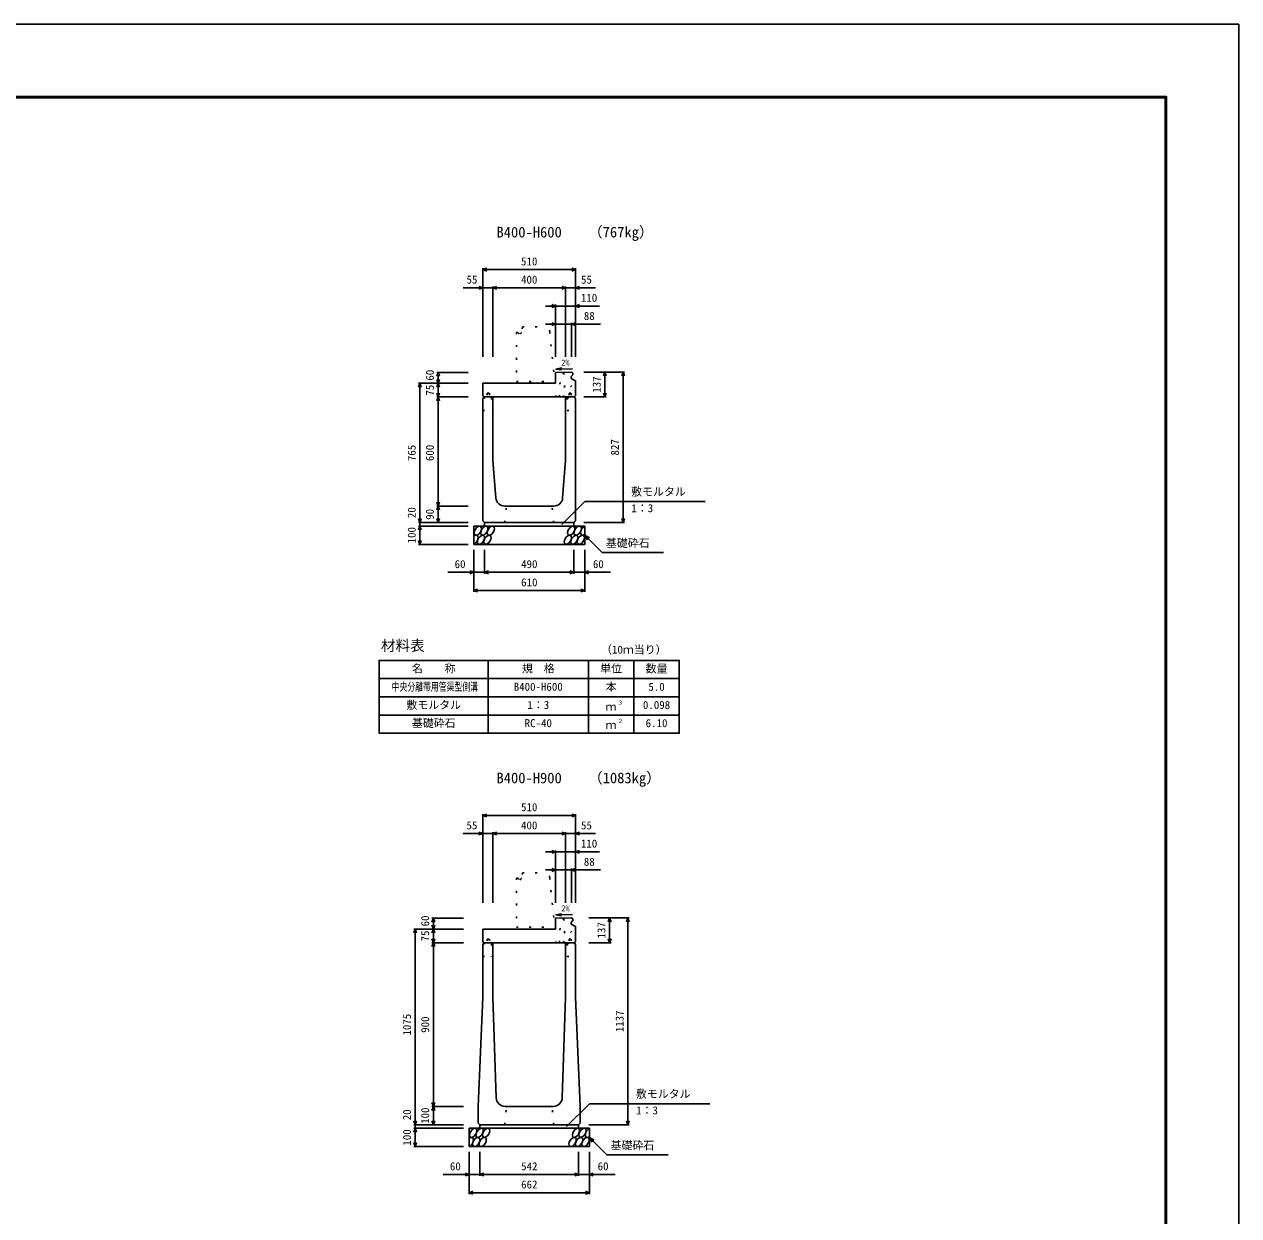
# Model space of a CAD drawing. Units: millimetres, scale not verified. Extents: x -12600 to 12600, y -5940 to 5940.
# Drawn here: x 5924 to 12600, y -609 to 5940 of the extents above; entities that cross this region are included whole.
import ezdxf
from ezdxf.enums import TextEntityAlignment as Align

# ---------------------------------------------------------------- set-up
doc = ezdxf.new("R2010")
doc.units = ezdxf.units.MM
doc.header["$LTSCALE"] = 40
doc.linetypes.add('DOTTED', pattern=[1.75, 0.25, -1.5])
for name, color, linetype, lineweight in [('0-0_DIM', 7, 'Continuous', 25), ('0-1_Defpoints', 5, 'Continuous', 25), ('0-2_HATCH', 6, 'Continuous', 25), ('0-3_HYO', 3, 'Continuous', 25), ('0-4_HYO2', 4, 'Continuous', 25), ('0-5_OUTLINE', 3, 'Continuous', 25), ('0-6_OUTLINE2', 4, 'DOTTED', 25), ('0-7_TXT', 7, 'Continuous', 25), ('0-8_WAKU', 3, 'Continuous', 25)]:
    doc.layers.add(name, color=color, linetype=linetype, lineweight=lineweight)
doc.styles.add('ＭＳ ゴシック', font='')
doc.styles.get('ＭＳ ゴシック').set_extended_font_data('MS Gothic')

msp = doc.modelspace()

# ---------------------------------------------------------------- linework, layer by layer
at = {"layer": '0-0_DIM'}
for p, q in [((8445, 4598.96), (8445, 4111.46)), ((8955, 4591.46), (8445, 4591.46)), ((8955, 4598.96), (8955, 4111.46)), ((8336.62, 4491.46), (8445, 4491.46)), ((8500, 4491.46), (8445, 4491.46)), ((8500, 4498.96), (8500, 4111.46)), ((8500, 4491.46), (8900, 4491.46)), ((8900, 4498.96), (8900, 4111.46)), ((8900, 4491.46), (8955, 4491.46)), ((9063.38, 4491.46), (8955, 4491.46)), ((8790, 4391.46), (8845, 4391.46)), ((8845, 4398.96), (8845, 4111.46)), ((8845, 4391.46), (8955, 4391.46)), ((9086.52, 4391.46), (8955, 4391.46)), ((8845, 4291.46), (8790, 4291.46)), ((8845, 4291.46), (8933, 4291.46)), ((8933, 4298.96), (8933, 4111.46)), ((9091.78, 4291.46), (8933, 4291.46)), ((8191.5, 4026.46), (8364, 4026.46)), ((8199, 4026.46), (8199, 3966.46)), ((9223.5, 4028.46), (9001, 4028.46)), ((9116, 4028.46), (9116, 3891.46)), ((9216, 4028.46), (9216, 3201.46)), ((8091.5, 3966.46), (8364, 3966.46)), ((8099, 3966.46), (8099, 3201.46)), ((8199, 3891.46), (8199, 3966.46)), ((8191.5, 3891.46), (8364, 3891.46)), ((8199, 3891.46), (8199, 3291.46)), ((9123.5, 3891.46), (9001, 3891.46)), ((8191.5, 3291.46), (8364, 3291.46)), ((8199, 3291.46), (8199, 3201.46)), ((8878.77, 3190.65), (9005, 3316.89)), ((9005, 3316.89), (9666.46, 3316.89)), ((8091.5, 3201.46), (8364, 3201.46)), ((8091.5, 3181.46), (8364, 3181.46)), ((8099, 3201.46), (8099, 3181.46)), ((8099, 3181.46), (8099, 3081.46)), ((9223.5, 3201.46), (9001, 3201.46)), ((8091.5, 3081.46), (8364, 3081.46)), ((9005, 3131.46), (9100.76, 3035.71)), ((9005, 3131.46), (9030.98, 3116.46)), ((9005, 3131.46), (9020, 3105.48)), ((8395, 2820.1), (8395, 3051.46)), ((8455, 2920.1), (8455, 3051.46)), ((8945, 2920.1), (8945, 3051.46)), ((9005, 2820.1), (9005, 3051.46)), ((9100.76, 3035.71), (9438.31, 3035.71)), ((8395, 2927.6), (8253.21, 2927.6)), ((8395, 2927.6), (8455, 2927.6)), ((8455, 2927.6), (8945, 2927.6)), ((9005, 2927.6), (8945, 2927.6)), ((9005, 2927.6), (9146.79, 2927.6)), ((8395, 2827.6), (9005, 2827.6)), ((8445, 1598.96), (8445, 1111.46)), ((8955, 1591.46), (8445, 1591.46)), ((8955, 1598.96), (8955, 1111.46)), ((8336.62, 1491.46), (8445, 1491.46)), ((8500, 1491.46), (8445, 1491.46)), ((8500, 1498.96), (8500, 1111.46)), ((8500, 1491.46), (8900, 1491.46)), ((8900, 1498.96), (8900, 1111.46)), ((8900, 1491.46), (8955, 1491.46)), ((9063.38, 1491.46), (8955, 1491.46)), ((8790, 1391.46), (8845, 1391.46)), ((8845, 1398.96), (8845, 1111.46)), ((8845, 1391.46), (8955, 1391.46)), ((9086.52, 1391.46), (8955, 1391.46)), ((8845, 1291.46), (8790, 1291.46)), ((8845, 1291.46), (8933, 1291.46)), ((8933, 1298.96), (8933, 1111.46)), ((9091.78, 1291.46), (8933, 1291.46)), ((8165.5, 1026.46), (8338, 1026.46)), ((8173, 1026.46), (8173, 966.46)), ((9249.5, 1028.46), (9027, 1028.46)), ((9142, 1028.46), (9142, 891.46)), ((9242, 1028.46), (9242, -108.54)), ((8065.5, 966.46), (8338, 966.46)), ((8073, 966.46), (8073, -108.54)), ((8173, 891.46), (8173, 966.46)), ((8165.5, 891.46), (8338, 891.46)), ((8173, 891.46), (8173, -8.54)), ((9149.5, 891.46), (9027, 891.46)), ((8904.77, -119.35), (9031, 6.89)), ((9031, 6.89), (9692.46, 6.89)), ((8165.5, -8.54), (8338, -8.54)), ((8173, -8.54), (8173, -108.54)), ((8065.5, -108.54), (8338, -108.54)), ((8065.5, -128.54), (8338, -128.54)), ((8073, -108.54), (8073, -128.54)), ((8073, -128.54), (8073, -228.54)), ((9249.5, -108.54), (9027, -108.54)), ((9031, -178.54), (9126.76, -274.29)), ((9031, -178.54), (9056.98, -193.54)), ((9031, -178.54), (9046, -204.52)), ((8065.5, -228.54), (8338, -228.54)), ((8369, -489.9), (8369, -258.54)), ((8429, -389.9), (8429, -258.54)), ((8971, -389.9), (8971, -258.54)), ((9031, -489.9), (9031, -258.54)), ((9126.76, -274.29), (9464.31, -274.29)), ((8369, -382.4), (8227.21, -382.4)), ((8369, -382.4), (8429, -382.4)), ((8429, -382.4), (8971, -382.4)), ((9031, -382.4), (8971, -382.4)), ((9031, -382.4), (9172.79, -382.4)), ((8369, -482.4), (9031, -482.4))]:
    msp.add_line(p, q, dxfattribs=at)
for points in [[(8466.14, 4583.77), (8445, 4591.46), (8466.14, 4599.16)], [(8933.86, 4599.16), (8955, 4591.46), (8933.86, 4583.77)], [(8423.86, 4499.16), (8445, 4491.46), (8423.86, 4483.77)], [(8521.14, 4483.77), (8500, 4491.46), (8521.14, 4499.16)], [(8878.86, 4499.16), (8900, 4491.46), (8878.86, 4483.77)], [(8976.14, 4499.16), (8955, 4491.46), (8976.14, 4483.77)], [(8823.86, 4399.16), (8845, 4391.46), (8823.86, 4383.77)], [(8976.14, 4399.16), (8955, 4391.46), (8976.14, 4383.77)], [(8823.86, 4299.16), (8845, 4291.46), (8823.86, 4283.77)], [(8954.14, 4299.16), (8933, 4291.46), (8954.14, 4283.77)], [(8191.3, 4005.32), (8199, 4026.46), (8206.7, 4005.32)], [(9108.3, 4007.32), (9116, 4028.46), (9123.7, 4007.32)], [(9208.3, 4007.32), (9216, 4028.46), (9223.7, 4007.32)], [(8106.7, 3945.32), (8099, 3966.46), (8091.3, 3945.32)], [(8206.7, 3987.61), (8199, 3966.46), (8191.3, 3987.61)], [(8191.3, 3945.32), (8199, 3966.46), (8206.7, 3945.32)], [(8191.3, 3912.61), (8199, 3891.46), (8206.7, 3912.61)], [(8191.3, 3870.32), (8199, 3891.46), (8206.7, 3870.32)], [(9108.3, 3912.61), (9116, 3891.46), (9123.7, 3912.61)], [(8206.7, 3312.61), (8199, 3291.46), (8191.3, 3312.61)], [(8191.3, 3270.32), (8199, 3291.46), (8206.7, 3270.32)], [(8106.7, 3222.61), (8099, 3201.46), (8091.3, 3222.61)], [(8206.7, 3222.61), (8199, 3201.46), (8191.3, 3222.61)], [(9208.3, 3222.61), (9216, 3201.46), (9223.7, 3222.61)], [(8106.7, 3160.32), (8099, 3181.46), (8091.3, 3160.32)], [(8106.7, 3102.61), (8099, 3081.46), (8091.3, 3102.61)], [(8373.86, 2935.29), (8395, 2927.6), (8373.86, 2919.9)], [(8476.14, 2919.9), (8455, 2927.6), (8476.14, 2935.29)], [(8923.86, 2935.29), (8945, 2927.6), (8923.86, 2919.9)], [(9026.14, 2935.29), (9005, 2927.6), (9026.14, 2919.9)], [(8416.14, 2819.9), (8395, 2827.6), (8416.14, 2835.29)], [(8983.86, 2835.29), (9005, 2827.6), (8983.86, 2819.9)], [(8466.14, 1583.77), (8445, 1591.46), (8466.14, 1599.16)], [(8933.86, 1599.16), (8955, 1591.46), (8933.86, 1583.77)], [(8423.86, 1499.16), (8445, 1491.46), (8423.86, 1483.77)], [(8521.14, 1483.77), (8500, 1491.46), (8521.14, 1499.16)], [(8878.86, 1499.16), (8900, 1491.46), (8878.86, 1483.77)], [(8976.14, 1499.16), (8955, 1491.46), (8976.14, 1483.77)], [(8823.86, 1399.16), (8845, 1391.46), (8823.86, 1383.77)], [(8976.14, 1399.16), (8955, 1391.46), (8976.14, 1383.77)], [(8823.86, 1299.16), (8845, 1291.46), (8823.86, 1283.77)], [(8954.14, 1299.16), (8933, 1291.46), (8954.14, 1283.77)], [(8165.3, 1005.32), (8173, 1026.46), (8180.7, 1005.32)], [(9134.3, 1007.32), (9142, 1028.46), (9149.7, 1007.32)], [(9234.3, 1007.32), (9242, 1028.46), (9249.7, 1007.32)], [(8080.7, 945.32), (8073, 966.46), (8065.3, 945.32)], [(8180.7, 987.61), (8173, 966.46), (8165.3, 987.61)], [(8165.3, 945.32), (8173, 966.46), (8180.7, 945.32)], [(8165.3, 912.61), (8173, 891.46), (8180.7, 912.61)], [(8165.3, 870.32), (8173, 891.46), (8180.7, 870.32)], [(9134.3, 912.61), (9142, 891.46), (9149.7, 912.61)], [(8180.7, 12.61), (8173, -8.54), (8165.3, 12.61)], [(8165.3, -29.68), (8173, -8.54), (8180.7, -29.68)], [(8080.7, -87.39), (8073, -108.54), (8065.3, -87.39)], [(8080.7, -149.68), (8073, -128.54), (8065.3, -149.68)], [(8180.7, -87.39), (8173, -108.54), (8165.3, -87.39)], [(9234.3, -87.39), (9242, -108.54), (9249.7, -87.39)], [(8080.7, -207.39), (8073, -228.54), (8065.3, -207.39)], [(8347.86, -374.71), (8369, -382.4), (8347.86, -390.1)], [(8450.14, -390.1), (8429, -382.4), (8450.14, -374.71)], [(8949.86, -374.71), (8971, -382.4), (8949.86, -390.1)], [(9052.14, -374.71), (9031, -382.4), (9052.14, -390.1)], [(8390.14, -490.1), (8369, -482.4), (8390.14, -474.71)], [(9009.86, -474.71), (9031, -482.4), (9009.86, -490.1)]]:
    msp.add_lwpolyline(points, dxfattribs=at)
at = {"layer": '0-1_Defpoints'}
msp.add_lwpolyline([(-4200, -5940), (12600, -5940), (12600, 5940), (-4200, 5940)], close=True, dxfattribs=at)
at = {"layer": '0-2_HATCH'}
for centre in [(8417.89, 3156.46), (8453.37, 3156.46), (8488.84, 3156.46), (8931.05, 3156.46), (8966.52, 3156.46), (8434.77, 3106.46), (8470.25, 3106.46), (8912.45, 3106.46), (8947.93, 3106.46), (8983.41, 3106.46), (8391.89, -153.54), (8427.37, -153.54), (8462.84, -153.54), (8957.05, -153.54), (8992.52, -153.54), (8408.77, -203.54), (8444.25, -203.54), (8938.45, -203.54), (8973.93, -203.54), (9009.41, -203.54)]:
    msp.add_ellipse(centre, major_axis=(14.54, 23.54), ratio=0.5792, dxfattribs=at)
for centre, start_param, end_param in [((9002, 3156.46), 0.6666252, 4.1103269), ((8399.3, 3106.46), 3.7419964, 7.318141), ((9028, -153.54), 0.6666252, 4.1103269), ((8373.3, -203.54), 3.7419964, 7.318141)]:
    msp.add_ellipse(centre, major_axis=(14.54, 23.54), ratio=0.5792, start_param=start_param, end_param=end_param, dxfattribs=at)
at = {"layer": '0-3_HYO'}
for p, q in [((8475, 2443.36), (8475, 2043.36)), ((9025, 2443.36), (9025, 2043.36)), ((9275, 2443.36), (9275, 2043.36)), ((7875, 2343.36), (9525, 2343.36))]:
    msp.add_line(p, q, dxfattribs=at)
msp.add_lwpolyline([(7875, 2043.36), (9525, 2043.36), (9525, 2443.36), (7875, 2443.36)], close=True, dxfattribs=at)
at = {"layer": '0-4_HYO2'}
for p, q in [((7875, 2243.36), (9525, 2243.36)), ((7875, 2143.36), (9525, 2143.36))]:
    msp.add_line(p, q, dxfattribs=at)
at = {"layer": '0-5_OUTLINE', "linetype": 'DOTTED'}
for p, q in [((8663, 4276.46), (8660, 4246.46)), ((8663, 4276.46), (8782.85, 4276.46)), ((8630, 4246.46), (8630, 3976.46)), ((8812.7, 4249.45), (8840, 3976.46)), ((8630, 3976.46), (8840, 3976.46)), ((8663, 1276.46), (8660, 1246.46)), ((8663, 1276.46), (8782.85, 1276.46)), ((8630, 1246.46), (8630, 976.46)), ((8812.7, 1249.45), (8840, 976.46)), ((8630, 976.46), (8840, 976.46))]:
    msp.add_line(p, q, dxfattribs=at)
at = {"layer": '0-5_OUTLINE'}
for p, q in [((8933.14, 4028.14), (8845, 4026.46)), ((8845, 3966.46), (8845, 4026.46)), ((8930, 4003.46), (8939, 4013.46)), ((8933.14, 4028.14), (8939, 4022.4)), ((8939, 4022.4), (8939, 4013.46)), ((8445, 3897.46), (8445, 3966.46)), ((8845, 3966.46), (8445, 3966.46)), ((8930, 4003.46), (8930, 3993.46)), ((8930, 3993.46), (8955, 3980.46)), ((8955, 3897.46), (8955, 3980.46)), ((8445, 3897.46), (8451, 3891.46)), ((8451, 3891.46), (8949, 3891.46)), ((8500, 3891.46), (8500, 3541.46)), ((8900, 3891.46), (8900, 3541.46)), ((8949, 3891.46), (8955, 3897.46)), ((8500, 3541.46), (8516.32, 3337.48)), ((8900, 3541.46), (8883.68, 3337.48)), ((8566.16, 3291.46), (8833.84, 3291.46)), ((8445, 3211.46), (8455, 3201.46)), ((8945, 3201.46), (8955, 3211.46)), ((8395, 3181.46), (9005, 3181.46)), ((8395, 3081.46), (8395, 3181.46)), ((8945, 3201.46), (8455, 3201.46)), ((8455, 3201.46), (8455, 3181.46)), ((8945, 3201.46), (8945, 3181.46)), ((9005, 3081.46), (9005, 3181.46)), ((8395, 3081.46), (9005, 3081.46)), ((8933.14, 1028.14), (8845, 1026.46)), ((8845, 966.46), (8845, 1026.46)), ((8930, 1003.46), (8939, 1013.46)), ((8930, 1003.46), (8930, 993.46)), ((8933.14, 1028.14), (8939, 1022.4)), ((8939, 1022.4), (8939, 1013.46)), ((8445, 897.46), (8445, 966.46)), ((8845, 966.46), (8445, 966.46)), ((8930, 993.46), (8955, 980.46)), ((8955, 897.46), (8955, 980.46)), ((8445, 897.46), (8451, 891.46)), ((8445, 881.46), (8451, 891.46)), ((8445, 591.46), (8445, 881.46)), ((8451, 891.46), (8949, 891.46)), ((8500, 891.46), (8500, 591.46)), ((8900, 891.46), (8900, 591.46)), ((8949, 891.46), (8955, 897.46)), ((8955, 881.46), (8949, 891.46)), ((8955, 591.46), (8955, 881.46)), ((8445, 591.46), (8420, -8.54)), ((8500, 591.46), (8518.39, 39.8)), ((8900, 591.46), (8881.61, 39.8)), ((8955, 591.46), (8980, -8.54)), ((8420, -99.54), (8420, -8.54)), ((8568.36, -8.54), (8831.64, -8.54)), ((8980, -99.54), (8980, -8.54)), ((8369, -128.54), (9031, -128.54)), ((8369, -228.54), (8369, -128.54)), ((8429, -108.54), (8420, -99.54)), ((8429, -108.54), (8429, -128.54)), ((8971, -108.54), (8971, -128.54)), ((9031, -228.54), (9031, -128.54)), ((8369, -228.54), (9031, -228.54))]:
    msp.add_line(p, q, dxfattribs=at)
at = {"layer": '0-5_OUTLINE', "linetype": 'DOTTED'}
for points in [[(8630, 4246.46), (8638, 4246.46), (8648, 4236.46), (8658, 4246.46), (8660, 4246.46)], [(8630, 1246.46), (8638, 1246.46), (8648, 1236.46), (8658, 1246.46), (8660, 1246.46)]]:
    msp.add_lwpolyline(points, dxfattribs=at)
at = {"layer": '0-5_OUTLINE'}
for points in [[(8445, 3211.46), (8445, 3881.46), (8451, 3891.46)], [(8955, 3211.46), (8955, 3881.46), (8949, 3891.46)], [(8429, -108.54), (8971, -108.54), (8980, -99.54)]]:
    msp.add_lwpolyline(points, dxfattribs=at)
at = {"layer": '0-5_OUTLINE', "linetype": 'DOTTED'}
for centre in [(8782.85, 4246.46), (8782.85, 1246.46)]:
    msp.add_arc(centre, 30, 5.71059, 90, dxfattribs=at)
at = {"layer": '0-5_OUTLINE'}
for centre, start, end in [((8566.16, 3341.46), 184.57392, 270), ((8833.84, 3341.46), 270, 355.42608), ((8568.36, 41.46), 181.90915, 270), ((8831.64, 41.46), 270, 358.09085)]:
    msp.add_arc(centre, 50, start, end, dxfattribs=at)
at = {"layer": '0-6_OUTLINE2'}
for p, q in [((8865.6, 3891.46), (8872.11, 4024.37)), ((8872.11, 4024.37), (8869.28, 4026.96)), ((8890.28, 4024.59), (8872.11, 4024.37)), ((8890.28, 4024.56), (8892.88, 4027.38)), ((8890.28, 4024.56), (8896.8, 3891.46)), ((8843.61, 3891.46), (8932.78, 3992.02)), ((8885.15, 3891.46), (8953.79, 3981.09)), ((8448.3, 3886.96), (8492, 3886.96)), ((8469, 3911.96), (8481, 3911.96)), ((8469, 3911.96), (8469, 3886.96)), ((8481, 3911.96), (8481, 3886.96)), ((8492, 3886.96), (8492, 3816.46)), ((8908, 3886.96), (8908, 3816.46)), ((8908, 3886.96), (8951.7, 3886.96)), ((8919, 3911.96), (8931, 3911.96)), ((8919, 3911.96), (8919, 3886.96)), ((8931, 3911.96), (8931, 3886.96)), ((8445, 3816.46), (8492, 3816.46)), ((8908, 3816.46), (8955, 3816.46)), ((8565, 3201.46), (8575, 3291.46)), ((8835, 3201.46), (8825, 3291.46)), ((8865.6, 891.46), (8872.11, 1024.37)), ((8872.11, 1024.37), (8869.28, 1026.96)), ((8890.28, 1024.59), (8872.11, 1024.37)), ((8890.28, 1024.56), (8892.88, 1027.38)), ((8890.28, 1024.56), (8896.8, 891.46)), ((8843.61, 891.46), (8932.78, 992.02)), ((8885.15, 891.46), (8953.79, 981.09)), ((8448.3, 886.96), (8492, 886.96)), ((8469, 911.96), (8481, 911.96)), ((8469, 911.96), (8469, 886.96)), ((8481, 911.96), (8481, 886.96)), ((8492, 886.96), (8492, 816.46)), ((8908, 886.96), (8951.7, 886.96)), ((8908, 886.96), (8908, 816.46)), ((8919, 911.96), (8931, 911.96)), ((8919, 911.96), (8919, 886.96)), ((8931, 911.96), (8931, 886.96)), ((8445, 816.46), (8492, 816.46)), ((8908, 816.46), (8955, 816.46)), ((8565, -108.54), (8575, -8.54)), ((8835, -108.54), (8825, -8.54))]:
    msp.add_line(p, q, dxfattribs=at)
at = {"layer": '0-7_TXT'}
for p, q in [((8847.06, 4044.97), (8876.7, 4040.33)), ((8847.06, 1044.97), (8876.7, 1040.33))]:
    msp.add_line(p, q, dxfattribs=at)
for points in [[(8937.48, 4046.7), (8847.06, 4044.97), (8876.5, 4050.74)], [(8937.48, 1046.7), (8847.06, 1044.97), (8876.5, 1050.74)]]:
    msp.add_lwpolyline(points, dxfattribs=at)
at = {"layer": '0-8_WAKU', "lineweight": 50}
msp.add_lwpolyline([(-3800, -5540), (12200, -5540), (12200, 5540), (-3800, 5540)], close=True, dxfattribs=at)

# ---------------------------------------------------------------- texts
at = {"layer": '0-0_DIM', "style": 'ＭＳ ゴシック'}
for s, p in [('510', (8655, 4601.46)), ('55', (8355.16, 4501.46)), ('400', (8655, 4501.46)), ('55', (8984.84, 4501.46)), ('110', (8984.02, 4401.46)), ('88', (9000.19, 4301.46)), ('敷モルタル', (9260.6, 3335.62)), ('1：3', (9261.6, 3244.93)), ('基礎砕石', (9121.32, 3052.88)), ('60', (8290, 2937.6)), ('490', (8655.53, 2937.6)), ('60', (9050, 2937.6)), ('610', (8655.53, 2837.6)), ('510', (8655, 1601.46)), ('55', (8355.16, 1501.46)), ('400', (8655, 1501.46)), ('55', (8984.84, 1501.46)), ('110', (8984.02, 1401.46)), ('88', (9000.19, 1301.46)), ('敷モルタル', (9286.6, 25.62)), ('1：3', (9287.6, -65.07)), ('基礎砕石', (9147.32, -257.12)), ('60', (8264, -372.4)), ('542', (8655.53, -372.4)), ('60', (9076, -372.4)), ('662', (8655.53, -472.4))]:
    msp.add_text(s, height=43.99, dxfattribs=at).set_placement(p, align=Align.BOTTOM_LEFT)
for s, p in [('60', (8189, 3981.46)), ('75', (8189, 3898.96)), ('137', (9106, 3914.96)), ('765', (8089, 3538.96)), ('600', (8189, 3538.96)), ('827', (9206, 3569.96)), ('20', (8089, 3225.78)), ('90', (8189, 3216.46)), ('100', (8089, 3086.46)), ('60', (8163, 981.46)), ('137', (9132, 914.96)), ('75', (8163, 898.96)), ('1075', (8063, 381.46)), ('900', (8163, 396.46)), ('1137', (9232, 399.96)), ('20', (8063, -84.22)), ('100', (8163, -104.07)), ('100', (8063, -223.54))]:
    msp.add_text(s, height=43.99, rotation=90, dxfattribs=at).set_placement(p, align=Align.BOTTOM_LEFT)
at = {"layer": '0-7_TXT', "style": 'ＭＳ ゴシック'}
for s, height, p in [('B400-H600', 58.65, (8520, 4750.44)), ('（767kg）', 58.65, (9023.7, 4750.84)), ('2%', 32.99, (8876.63, 4054.31)), ('材料表', 58.65, (7885, 2478.36)), ('（10ｍ当り）', 43.99, (9095, 2467.36)), ('名\u3000\u3000称', 43.99, (8055, 2363.36)), ('規\u3000格', 43.99, (8660, 2363.36)), ('単位', 43.99, (9090, 2363.36)), ('数量', 43.99, (9340, 2363.36)), ('B400-H600', 43.99, (8615, 2263.36)), ('本', 43.99, (9120, 2263.36)), ('5.0', 43.99, (9355, 2263.36)), ('敷モルタル', 43.99, (8025, 2163.36)), ('1：3', 43.99, (8690, 2163.36)), ('３', 21.99, (9185.54, 2193.73)), ('0.098', 43.99, (9325, 2163.36)), ('ｍ', 43.99, (9120, 2153.36)), ('基礎砕石', 43.99, (8055, 2063.36)), ('RC-40', 43.99, (8675, 2063.36)), ('ｍ', 43.99, (9120, 2053.36)), ('２', 21.99, (9185.54, 2093.73)), ('6.10', 43.99, (9340, 2063.36)), ('B400-H900', 58.65, (8520, 1750.44)), ('（1083kg）', 58.65, (9023.7, 1750.84)), ('2%', 32.99, (8876.63, 1054.31))]:
    msp.add_text(s, height=height, dxfattribs=at).set_placement(p, align=Align.BOTTOM_LEFT)
at = {"layer": '0-7_TXT', "style": 'ＭＳ ゴシック', "width": 0.7}
msp.add_text('中央分離帯用管渠型側溝', height=43.99, dxfattribs=at).set_placement((7944, 2263.36), align=Align.BOTTOM_LEFT)

doc.saveas('drawing.dxf')
